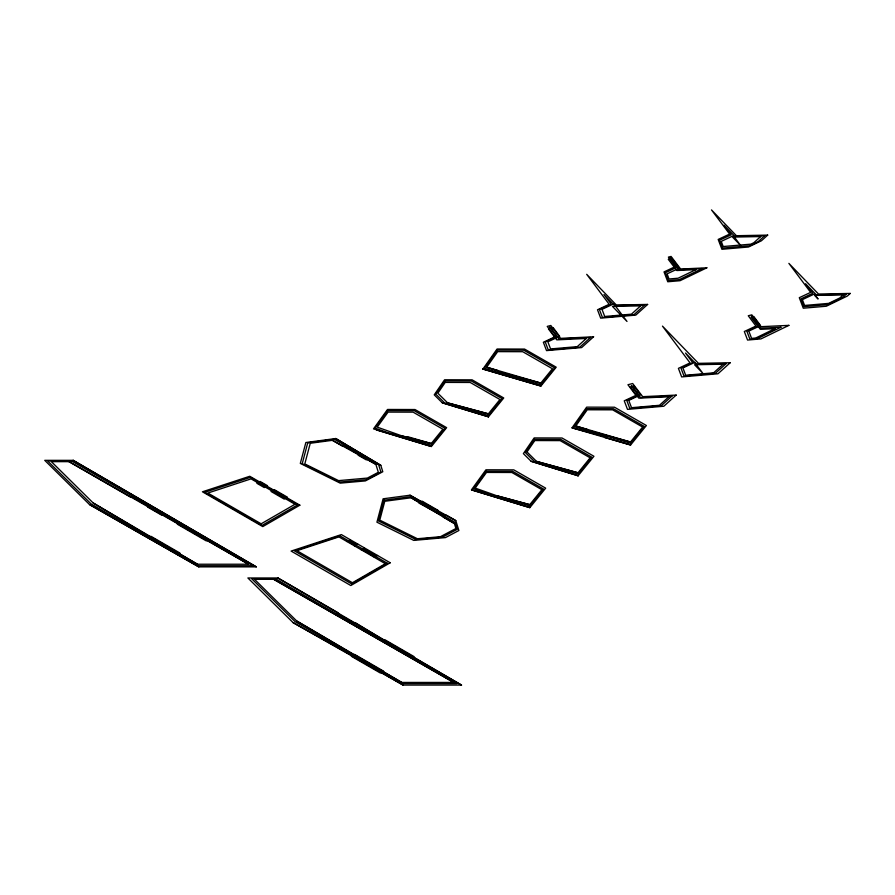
<?xml version="1.0" encoding="UTF-8"?>
<svg xmlns="http://www.w3.org/2000/svg" width="895" height="895" viewBox="0 0 895 895"><rect width="100%" height="100%" fill="white"/><g stroke="black" fill="none" stroke-linecap="round" stroke-linejoin="round"><path stroke-width="1.34" d="M482.92 369.042L497.072 349.005L524.571 349.072L556.209 367.196L540.927 386.047L482.92 369.042L540.927 386.047M486.679 367.207L497.676 351.634L522.691 351.701L552.439 368.751L540.815 383.071L497.631 371.391L498.258 370.731L486.679 367.207L540.815 383.071M572.039 427.832L586.639 407.147L614.496 407.214L646.403 425.505L630.595 444.994L604.55 437.454L605.143 436.771L572.039 427.832L630.595 444.994M575.798 425.998L587.243 409.787L612.616 409.843L642.632 427.049L630.494 442.018L587.131 430.081L587.612 429.589L575.798 425.998L630.494 442.018M431.245 443.54L442.868 429.208L413.121 412.159L388.083 412.103L377.231 427.128L401.654 435.798L407.08 437.375L407.661 436.693L431.245 443.54L401.654 435.798M431.356 446.515L446.639 427.665L415 409.53L387.513 409.462L373.495 428.884L431.356 446.515L376.829 430.07M488.346 413.837L499.958 399.517L470.211 382.467L445.229 382.411L437.845 393.185L447.634 402.873L488.346 413.837L447.634 402.873M488.446 416.813L503.74 397.973L472.101 379.838L444.58 379.771L434.243 394.852L442.275 402.795L488.446 416.813L442.275 402.795M529.75 504.668L541.889 489.699L511.873 472.493L486.488 472.437L475.189 488.088L496.602 495.685L529.75 504.668L496.602 495.685M529.851 507.644L545.659 488.155L513.764 469.864L485.929 469.797L471.441 489.845L529.851 507.644L471.777 489.968M578.013 472.795L590.152 457.826L560.136 440.62L534.796 440.553L526.987 451.953L536.519 461.395L578.013 472.795L536.519 461.395M578.125 475.771L593.933 456.271L562.026 437.991L534.147 437.923L523.385 453.62L531.16 461.305L578.125 475.771L531.16 461.305M257.794 482.763L256.865 483.289L264.305 487.585L265.222 487.048M259.405 481.823L260.087 481.432L267.527 485.716L266.833 486.119M271.935 490.919L271.017 491.456L284.196 499.074L285.125 498.537M273.546 489.99L274.239 489.599L287.418 497.206L286.736 497.609M346.98 541.553L347.674 541.151L355.102 545.447L354.42 545.838M350.214 539.685L349.285 540.222L356.725 544.507L357.642 543.981M361.132 549.72L361.815 549.317L375.005 556.925L374.311 557.328M364.354 547.852L363.437 548.389L376.616 555.996L377.545 555.471M335.759 438.528L305.855 442.51L300.317 463.42L340.201 483.143L365.395 480.917L382.791 471.743L380.8 465.322L335.759 438.528L380.8 465.322M332.414 440.318L310.263 443.271L304.803 463.912L338.601 480.626L367.397 478.075L378.339 472.314L375.855 464.337L367.219 459.348L366.301 459.885L358.123 455.163L359.04 454.626L342.998 445.363L342.08 445.9L332.414 440.318L375.855 464.337M409.966 495.215L383.116 498.795L376.929 522.188L413.736 540.39L445.475 537.593L458.878 530.522L455.801 520.621L446.303 515.14L445.386 515.665L437.207 510.944L438.125 510.407L422.082 501.155L421.153 501.681L409.966 495.215L455.801 520.621M411.152 497.765L384.772 501.278L379.771 520.129L417.406 538.734L440.396 536.709L455.935 528.509L454.392 523.53L411.152 497.765L419.542 502.61L418.86 503.012L443.763 516.594L443.081 516.997L454.392 523.53M73.2 460.343L44.75 460.343L89.534 504.579L198.813 566.871L256.328 566.871L73.2 460.343L256.328 566.871M69.027 461.652L51.362 461.652L93.169 502.956L197.471 564.23L248.541 564.23L207.226 540.379L206.309 540.916L177.299 524.168L178.228 523.631L162.543 514.58L161.615 515.117L147.709 507.085L148.626 506.548L131.162 496.468L130.245 496.993L69.027 461.652L248.541 564.23M277.886 577.98L247.893 577.98L293.101 622.64L352.272 655.733L351.355 656.27L380.364 673.018L381.281 672.481L403.086 685.078L461.529 685.078L277.886 577.98L338.019 612.706L337.102 613.232L354.565 623.312L355.483 622.786L384.156 640.406L385.085 639.869L414.083 656.617L413.166 657.154L461.529 685.078M273.713 579.3L254.516 579.3L296.748 621.018L401.754 682.438L453.743 682.438L273.713 579.3L453.743 682.438M293.101 622.64L403.086 685.078M89.534 504.579L198.813 566.871M93.169 502.956L150.024 536.843L150.942 536.306L179.951 553.054L179.034 553.591L197.471 564.23M296.748 621.018L353.883 654.804L354.577 654.402L383.586 671.149L382.892 671.552L401.754 682.438M307.746 442.835L302.23 463.632L339.518 482.069L366.256 479.709L380.878 471.989L378.674 464.897L334.327 439.288L307.746 442.835M384.056 500.215L378.551 521.013L415.828 539.45L442.577 537.089L457.2 529.37L454.996 522.288L410.637 496.669L384.056 500.215M444.86 380.901L435.787 394.136L444.569 402.828L488.401 415.537L502.117 398.633L471.296 380.968L444.86 380.901M534.516 439.423L525.443 452.669L534.225 461.361L578.058 474.07L591.774 457.155L560.952 439.49L534.516 439.423M497.329 350.135L484.531 368.259L540.882 384.772L554.587 367.867L523.765 350.191L497.329 350.135M586.986 408.657L574.187 426.781L630.539 443.293L644.243 426.389L613.422 408.724L586.986 408.657M387.759 410.592L375.094 428.134L387.468 432.531L431.312 445.24L445.016 428.325L414.195 410.66L387.759 410.592M486.253 471.307L473.589 488.838L485.963 493.234L529.795 505.943L543.511 489.039L512.69 471.374L486.253 471.307M586.326 338.467L577.275 346.633L550.559 348.938L547.863 341.812L559.632 336.296L553.244 327.76L548.456 328.968L556.757 339.854L586.326 338.467M590.476 337.516L579.759 347.182L548.255 349.889L545.279 342.058L557.003 336.565L549.81 326.977L558.95 338.992L590.476 337.516M593.586 336.8L581.627 347.584L546.532 350.616L543.354 342.237L555.023 336.766L547.225 326.395L550.817 325.489L560.594 338.355L593.586 336.8M640.619 305.877L631.422 314.167L604.718 316.472L602.011 309.357L613.791 303.83L627.003 321.439L612.482 306.414L640.619 305.877M644.624 305.05L633.917 314.716L602.413 317.423L599.437 309.592L611.151 304.099L603.957 294.511L614.697 305.62L644.624 305.05M647.633 304.423L635.786 315.118L600.679 318.15L597.502 309.771L609.171 304.3L586.684 274.317L616.353 305.027L647.633 304.423M760.672 236.56L753.858 242.713L750.894 244.145L723.205 246.528L721.258 241.393L733.341 235.721L740.713 245.554L732.546 237.097L760.672 236.56M764.688 235.732L758.166 241.616L749.518 245.778L722.478 248.105L719.502 240.274L731.215 234.781L724.021 225.193L734.761 236.302L764.688 235.732M767.697 235.105L761.399 240.789L748.488 247.009L721.918 249.302L718.182 239.435L729.615 234.076L711.503 209.922L736.417 235.709L767.697 235.105M668.912 396.753L659.436 405.29L631.534 407.695L628.76 400.401L640.529 394.896L633.917 386.092L630.349 386.987L638.851 398.163L668.912 396.753M672.022 396.037L661.304 405.703L629.8 408.422L626.824 400.58L638.549 395.087L631.355 385.499L640.496 397.525L672.022 396.037M676.161 395.087L663.799 406.252L627.496 409.373L624.251 400.815L635.909 395.355L627.932 384.727L632.687 383.53L642.699 396.664L676.161 395.087M723.16 364.198L713.595 372.835L685.682 375.24L682.919 367.934L694.677 362.43L702.788 373.237L694.576 364.746L723.16 364.198M726.169 363.571L715.463 373.237L683.959 375.956L680.983 368.113L692.696 362.632L685.503 353.044L696.243 364.142L726.169 363.571M730.186 362.743L717.947 373.786L681.654 376.918L678.41 368.36L690.056 362.9L662.468 326.116L698.458 363.348L730.186 362.743M843.224 294.88L839.79 297.979L828.669 303.371L804.571 305.452L802.367 299.635L814.36 294.019L818.086 298.997L814.64 295.428L843.224 294.88M846.234 294.254L843.045 297.14L827.662 304.602L804.023 306.638L801.047 298.796L812.761 293.314L805.567 283.726L816.307 294.824L846.234 294.254M850.25 293.426L847.375 296.021L826.309 306.235L803.285 308.216L799.291 297.688L810.635 292.374L788.875 263.365L818.522 294.03L850.25 293.426M295.026 504.254L261.15 523.81L207.853 493.044L251.059 478.87L295.026 504.254M297.789 504.791L262.067 525.41L204.765 492.328L250.32 477.382L297.789 504.791M299.859 505.183L262.761 526.607L202.449 491.791L249.772 476.263L299.859 505.183M385.376 563.716L352.417 582.734L296.905 550.693L338.925 536.899L385.376 563.716M387.445 563.313L351.724 583.932L294.421 550.85L339.977 535.904L387.445 563.313M390.209 562.776L350.806 585.531L291.121 551.074L341.375 534.583L390.209 562.776M775.003 328.655L755.671 338.03L751.587 338.377L748.824 331.083L760.582 325.579L753.791 316.517L751.106 317.188L760.37 329.349L775.003 328.655M780.955 327.246L757.931 338.399L749.865 339.104L746.889 331.262L758.602 325.769L751.408 316.181L760.56 328.208L780.955 327.246M788.887 325.366L760.951 338.903L747.56 340.055L744.316 331.497L755.973 326.037L748.254 315.756L751.822 314.85L760.828 326.686L788.887 325.366M695.918 269.641L678.119 278.211L669.046 278.994L667.099 273.848L679.182 268.187L671.843 258.398L668.263 259.293L676.821 270.536L695.918 269.641M702.161 268.589L679.227 279.632L668.319 280.571L665.343 272.74L677.056 267.247L669.863 257.659L679.014 269.675L702.161 268.589M706.849 267.806L680.055 280.706L667.771 281.768L664.023 271.901L675.468 266.542L668.386 257.111L671.071 256.44L680.659 269.037L706.849 267.806M71.41 460.903L47.58 460.903L91.089 503.885L198.231 565.741L252.994 565.741L71.41 460.903M275.503 578.741L251.674 578.741L295.182 621.712L402.325 683.567L457.088 683.567L275.503 578.741"/></g></svg>
